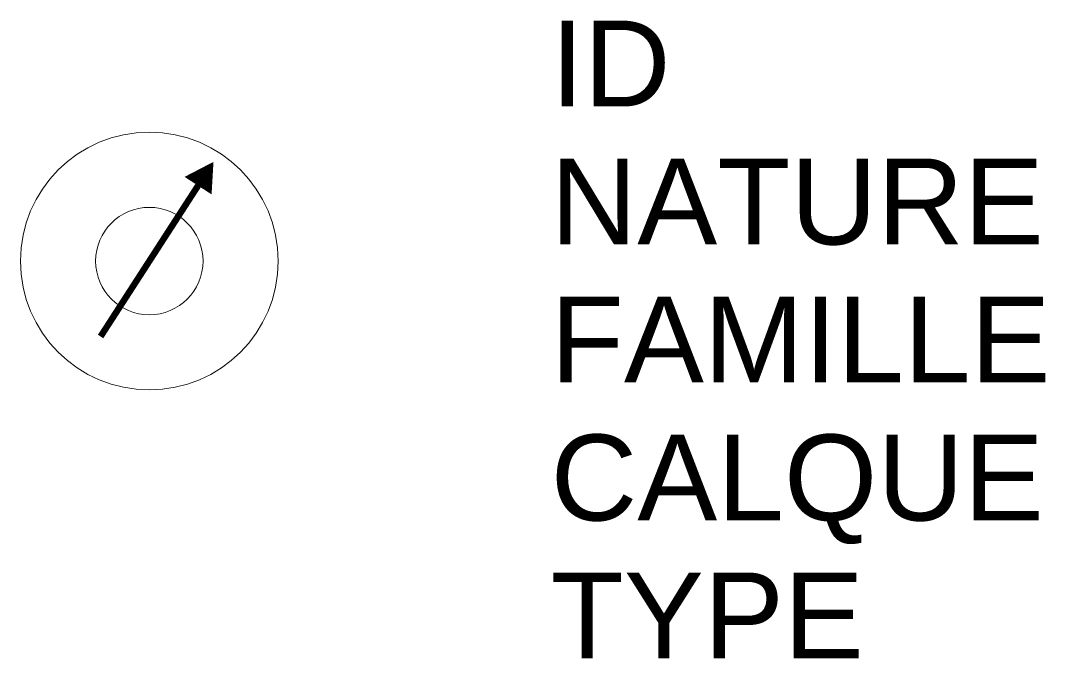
# Model space of a CAD drawing. Header units: metres. Extents: x -0.3 to 2.09, y -0.93 to 0.56.
import ezdxf

# ---------------------------------------------------------------- set-up
doc = ezdxf.new("R2010")
doc.units = ezdxf.units.M
doc.linetypes.add('Socle_Continu', pattern=[2.5, 2.5, 0])
doc.layers.add('EAUPO_SCT', color=140, linetype='Socle_Continu', lineweight=13)
doc.styles.add('Reseaux', font='arial.ttf')
doc.styles.get("Standard").update_dxf_attribs({"font": 'arial.ttf'})

msp = doc.modelspace()

# ---------------------------------------------------------------- linework, layer by layer
at = {"layer": 'EAUPO_SCT', "linetype": 'Socle_Continu', "flags": 128}
msp.add_lwpolyline([(0.1135, 0.1756, 0.075, 0, 0), (0.1494, 0.231, 0, 0, 0)], format="xyseb", dxfattribs=at)
at = {"layer": 'EAUPO_SCT', "linetype": 'Socle_Continu', "const_width": 0.015, "flags": 128}
msp.add_lwpolyline([(-0.1135, -0.1756), (0.1135, 0.1756)], dxfattribs=at)
at = {"layer": 'EAUPO_SCT', "linetype": 'Socle_Continu'}
for radius in [0.3, 0.125]:
    msp.add_circle((0, 0), radius, dxfattribs=at)

# ---------------------------------------------------------------- texts
at = {"layer": 'EAUPO_SCT', "linetype": 'Socle_Continu', "flags": 9}
for tag, p, s in [('ID', (0.9345, 0.36), 'AP_2030'), ('NATURE', (0.9345, 0.0387), 'Compteur AEP'), ('TYPE', (0.9345, -0.9251), 'NR')]:
    msp.add_attdef(tag, p, s, height=0.2, dxfattribs=at)
at = {"layer": 'EAUPO_SCT', "linetype": 'Socle_Continu', "style": 'Reseaux', "flags": 9}
for tag, p, s in [('FAMILLE', (0.9345, -0.2826), 'Eau potable'), ('CALQUE', (0.9345, -0.6039), 'EAUPO_SCT')]:
    msp.add_attdef(tag, p, s, height=0.2, dxfattribs=at)

doc.saveas('drawing.dxf')
